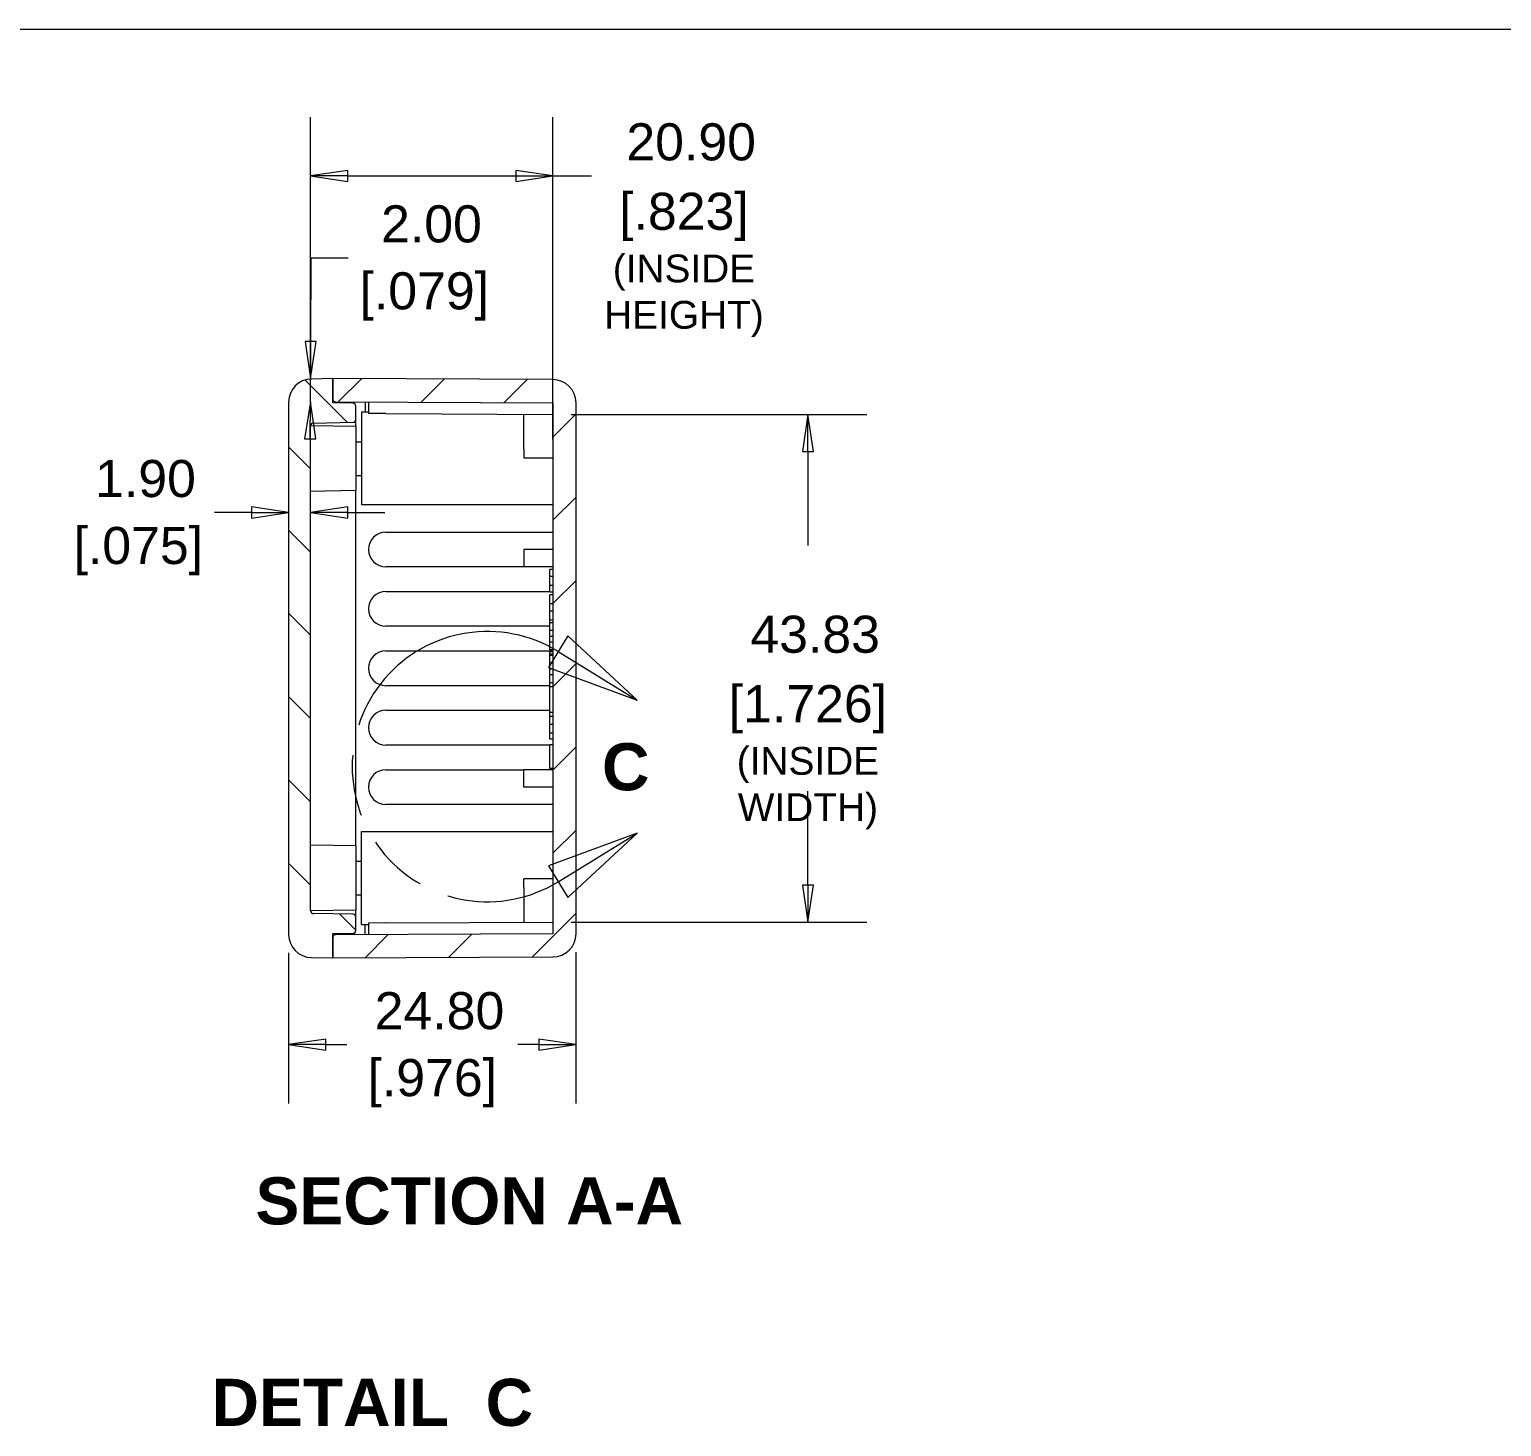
# Model space of a CAD drawing. Header units: millimetres. Extents: x 15 to 432, y 11 to 331.
# Drawn here: x 171.4 to 298.5, y 210.2 to 330.8 of the extents above; entities that cross this region are included whole.
import ezdxf

# ---------------------------------------------------------------- set-up
doc = ezdxf.new("R2010")
doc.units = ezdxf.units.MM
doc.header["$LTSCALE"] = 1.6
doc.linetypes.add('DOUBLE_DASH_CHAIN', pattern=[1.2403, 0.6614, -0.0827, 0.1654, -0.0827, 0.1654, -0.0827])
doc.layers.get('0').update_dxf_attribs({"lineweight": 25})
for name, color, linetype, lineweight in [('Detail Boundary (ANSI)', 7, 'DOUBLE_DASH_CHAIN', 9), ('Dimension (ANSI)', 7, 'Continuous', 9), ('Hatch (ANSI)', 7, 'Continuous', 9), ('Sketch Geometry (ANSI)', 7, 'Continuous', 9), ('Symbol (ANSI)', 7, 'Continuous', 9), ('Visible (ANSI)', 7, 'Continuous', 9)]:
    doc.layers.add(name, color=color, linetype=linetype, lineweight=lineweight)
doc.styles.add('Label Text (ANSI)', font='arialbd.ttf')
doc.styles.add('Note Text (ANSI)', font='arial.ttf')
doc.styles.add('Text Style20', font='arial.ttf')
doc.dimstyles.new('Default - mm (ANSI)', dxfattribs={"dimscale": 1.6, "dimtxt": 2, "dimasz": 2, "dimexe": 3.175, "dimexo": 1, "dimgap": 0.8, "dimtad": 0, "dimtih": 1, "dimtoh": 1, "dimrnd": 1e-08, "dimzin": 4, "dimdsep": 46, "dimtxsty": 'Note Text (ANSI)', "dimblk": 'Filled-1', "dimcen": 0.09, "dimdle": 10, "dimclrd": 256, "dimclre": 256, "dimclrt": 256, "dimadec": 1, "dimazin": 0, "dimtfac": 1.524, "dimtofl": 0, "dimtmove": 0, "dimatfit": 3, "dimfxl": 0, "dimtolj": 1, "dimtzin": 0, "dimlwd": -1, "dimlwe": -1, "dimarcsym": 0})

# ---------------------------------------------------------------- blocks, each defined once
blk = doc.blocks.new('Title Blocks HAMMOND')
at = {"layer": 'Sketch Geometry (ANSI)'}
blk.add_line((269.997, 206.727), (9.353, 206.727), dxfattribs=at)
at = {"layer": 'Symbol (ANSI)'}
for tag, p, height, style in [('<TITLE>_001', (231.514, 16.349), 5, 'Text Style20'), ('REV:_DD.MM.YYYY_001', (248.641, 6.925), 2, 'Note Text (ANSI)')]:
    blk.add_attdef(tag, p, '', height=height, dxfattribs=dict(at, style=style))
blk = doc.blocks.new('Filled-1')
at = {"color": 0}
for p, q in [((0, 0), (-1, 0.15)), ((-1, 0.15), (-1, -0.15)), ((-1, 0), (0, 0)), ((-1, -0.15), (0, 0))]:
    blk.add_line(p, q, dxfattribs=at)
at = {"color": 0, "flags": 128}
blk.add_lwpolyline([(-1, -0.15), (0, 0), (-1, 0.15), (-1, -0.15)], dxfattribs=at)
at = {"color": 0}
blk.add_solid([(-1, -0.15), (0, 0), (-1, 0.15), (-1, -0.15)], dxfattribs=at)
blk = doc.blocks.new('*D18')
at = {"layer": 'Defpoints', "color": 0, "transparency": 16777216}
for p in [(193.77, 252.68), (218.57, 252.73), (218.57, 243.16)]:
    blk.add_point(p, dxfattribs=at)
at = {"layer": 'Dimension (ANSI)', "transparency": 16777216}
for p, q in [((193.77, 251.08), (193.77, 238.08)), ((218.57, 251.13), (218.57, 238.08)), ((196.97, 243.16), (198.79, 243.16)), ((215.37, 243.16), (213.56, 243.16))]:
    blk.add_line(p, q, dxfattribs=at)
at = {"layer": 'Dimension (ANSI)', "transparency": 16777216, "xscale": 3.2, "yscale": 3.2, "zscale": 3.2, "rotation": 180}
blk.add_blockref('Filled-1', (193.77, 243.16), dxfattribs=at)
at = {"layer": 'Dimension (ANSI)', "transparency": 16777216, "xscale": 3.2, "yscale": 3.2, "zscale": 3.2}
blk.add_blockref('Filled-1', (218.57, 243.16), dxfattribs=at)
at = {"layer": 'Dimension (ANSI)', "transparency": 16777216, "char_height": 3.2, "attachment_point": 5, "style": 'Note Text (ANSI)'}
for s, insert in [('\\A1; 24.80', (206.17, 246.07)), ('\\A1;[.976]', (206.17, 239.83))]:
    blk.add_mtext(s, dxfattribs=dict(at, insert=insert))
blk = doc.blocks.new('*D19')
at = {"layer": 'Defpoints', "color": 0, "transparency": 16777216}
for p in [(216.57, 297.56), (216.57, 253.73), (238.59, 253.73)]:
    blk.add_point(p, dxfattribs=at)
at = {"layer": 'Dimension (ANSI)', "transparency": 16777216}
for p, q in [((218.17, 297.56), (243.67, 297.56)), ((238.59, 294.36), (238.59, 286.24)), ((238.59, 256.93), (238.59, 265.05)), ((218.17, 253.73), (243.67, 253.73))]:
    blk.add_line(p, q, dxfattribs=at)
at = {"layer": 'Dimension (ANSI)', "transparency": 16777216, "xscale": 3.2, "yscale": 3.2, "zscale": 3.2}
for p, rotation in [((238.59, 297.56), 90), ((238.59, 253.73), 270)]:
    blk.add_blockref('Filled-1', p, dxfattribs=dict(at, rotation=rotation))
at = {"layer": 'Dimension (ANSI)', "transparency": 16777216, "char_height": 3.2, "attachment_point": 5, "style": 'Note Text (ANSI)'}
for s, insert in [('\\A1; 43.83', (238.59, 278.56)), ('\\A1;[1.726]{\\P\\fArial|b0|i0;\\H2.4000;(INSIDE \\PWIDTH)}', (238.59, 267.96))]:
    blk.add_mtext(s, dxfattribs=dict(at, insert=insert))
blk = doc.blocks.new('*D20')
at = {"layer": 'Defpoints', "color": 0, "transparency": 16777216}
for p in [(216.57, 318.14), (195.67, 296.56), (216.57, 293.81)]:
    blk.add_point(p, dxfattribs=at)
at = {"layer": 'Dimension (ANSI)', "transparency": 16777216}
for p, q in [((195.67, 298.16), (195.67, 323.22)), ((216.57, 295.41), (216.57, 323.22)), ((198.87, 318.14), (213.37, 318.14)), ((216.57, 318.14), (219.91, 318.14))]:
    blk.add_line(p, q, dxfattribs=at)
at = {"layer": 'Dimension (ANSI)', "transparency": 16777216, "xscale": 3.2, "yscale": 3.2, "zscale": 3.2, "rotation": 180}
blk.add_blockref('Filled-1', (195.67, 318.14), dxfattribs=at)
at = {"layer": 'Dimension (ANSI)', "transparency": 16777216, "xscale": 3.2, "yscale": 3.2, "zscale": 3.2}
blk.add_blockref('Filled-1', (216.57, 318.14), dxfattribs=at)
at = {"layer": 'Dimension (ANSI)', "transparency": 16777216, "char_height": 3.2, "attachment_point": 5, "style": 'Note Text (ANSI)'}
for s, insert in [('\\A1; 20.90', (227.89, 321.06)), ('\\A1;[.823]{\\P\\fArial|b0|i0;\\H2.4000;(INSIDE\\PHEIGHT)}', (227.89, 310.46))]:
    blk.add_mtext(s, dxfattribs=dict(at, insert=insert))
blk = doc.blocks.new('2dDetail0')
at = {"layer": 'Detail Boundary (ANSI)', "linetype": 'Continuous'}
for p, q in [((136.173, 174.029), (135.124, 172.326)), ((139.906, 170.556), (136.173, 174.029)), ((135.649, 173.178), (139.906, 170.556)), ((135.124, 172.326), (139.906, 170.556)), ((139.906, 163.388), (135.124, 161.617)), ((135.649, 160.766), (139.906, 163.388)), ((136.173, 159.914), (139.906, 163.388)), ((135.124, 161.617), (136.173, 159.914))]:
    blk.add_line(p, q, dxfattribs=at)
at = {"layer": 'Detail Boundary (ANSI)', "linetype": 'Continuous', "flags": 128}
for points in [[(135.124, 172.326), (139.906, 170.556), (136.173, 174.029), (135.124, 172.326)], [(136.173, 159.914), (139.906, 163.388), (135.124, 161.617), (136.173, 159.914)]]:
    blk.add_lwpolyline(points, dxfattribs=at)
at = {"layer": 'Detail Boundary (ANSI)', "ltscale": 12.47513}
blk.add_arc((131.826, 166.972), 7.289, 58.37123, 301.62877, dxfattribs=at)
at = {"layer": 'Detail Boundary (ANSI)'}
for points in [[(135.124, 172.326), (139.906, 170.556), (136.173, 174.029), (135.124, 172.326)], [(136.173, 159.914), (139.906, 163.388), (135.124, 161.617), (136.173, 159.914)]]:
    blk.add_solid(points, dxfattribs=at)
at = {"layer": 'Detail Boundary (ANSI)', "insert": (138.011, 165.659), "char_height": 2.54, "attachment_point": 7, "style": 'Label Text (ANSI)'}
blk.add_mtext('C', dxfattribs=at)
blk = doc.blocks.new('*D39')
at = {"layer": 'Defpoints', "color": 0, "transparency": 16777216}
for p in [(193.77, 293.59), (195.67, 293.59), (193.77, 289.09)]:
    blk.add_point(p, dxfattribs=at)
at = {"layer": 'Dimension (ANSI)', "transparency": 16777216}
for p, q in [((190.57, 289.09), (187.37, 289.09)), ((198.87, 289.09), (202.07, 289.09))]:
    blk.add_line(p, q, dxfattribs=at)
at = {"layer": 'Dimension (ANSI)', "transparency": 16777216, "xscale": 3.2, "yscale": 3.2, "zscale": 3.2}
blk.add_blockref('Filled-1', (193.77, 289.09), dxfattribs=at)
at = {"layer": 'Dimension (ANSI)', "transparency": 16777216, "xscale": 3.2, "yscale": 3.2, "zscale": 3.2, "rotation": 180}
blk.add_blockref('Filled-1', (195.67, 289.09), dxfattribs=at)
at = {"layer": 'Dimension (ANSI)', "transparency": 16777216, "char_height": 3.2, "attachment_point": 5, "style": 'Note Text (ANSI)'}
for s, insert in [('\\A1; 1.90', (180.8, 292)), ('\\A1;[.075]', (180.8, 285.76))]:
    blk.add_mtext(s, dxfattribs=dict(at, insert=insert))
blk = doc.blocks.new('*D40')
at = {"layer": 'Defpoints', "color": 0, "transparency": 16777216}
for p in [(195.66, 300.65), (205.44, 300.61), (197.82, 298.64)]:
    blk.add_point(p, dxfattribs=at)
at = {"layer": 'Dimension (ANSI)', "transparency": 16777216}
for p, q in [((195.68, 303.85), (195.71, 311.07)), ((195.71, 311.07), (198.91, 311.07)), ((195.64, 295.45), (195.63, 292.25))]:
    blk.add_line(p, q, dxfattribs=at)
at = {"layer": 'Dimension (ANSI)', "transparency": 16777216, "xscale": 3.2, "yscale": 3.2, "zscale": 3.2}
for p, rotation in [((195.66, 300.65), 269.7499999999999), ((195.65, 298.65), 89.74999999999996)]:
    blk.add_blockref('Filled-1', p, dxfattribs=dict(at, rotation=rotation))
at = {"layer": 'Dimension (ANSI)', "transparency": 16777216, "char_height": 3.2, "attachment_point": 5, "style": 'Note Text (ANSI)'}
for s, insert in [('\\A1; 2.00', (205.48, 313.98)), ('\\A1;[.079]', (205.48, 307.74))]:
    blk.add_mtext(s, dxfattribs=dict(at, insert=insert))

msp = doc.modelspace()

# ---------------------------------------------------------------- hatches: boundary and pattern name
at = {"layer": 'Hatch (ANSI)'}
h = msp.add_hatch(dxfattribs=at)
h.set_pattern_fill('ANSI31', color=256, scale=40.64, angle=90.00021, style=0)
h.set_pattern_definition([(135.0002, (0, 0), (-3.59209, -3.592116), [])])
edge = h.paths.add_edge_path()
edge.add_ellipse((195.775, 252.675), major_axis=(0, -2), ratio=1, start_angle=270, end_angle=359)
edge.add_line((195.74, 250.675), (197.575, 250.643))
edge.add_line((197.575, 250.643), (197.575, 252.394))
edge.add_line((197.575, 252.394), (197.575, 252.743))
edge.add_line((197.575, 252.743), (199.329, 252.774))
edge.add_ellipse((199.325, 253.024), major_axis=(0.25, 0.004), ratio=1, start_angle=270, end_angle=359)
edge.add_line((199.575, 253.024), (199.575, 254.163))
edge.add_ellipse((199.325, 254.163), major_axis=(0, 0.25), ratio=1, start_angle=270, end_angle=359)
edge.add_line((199.329, 254.413), (195.92, 254.472))
edge.add_ellipse((195.925, 254.722), major_axis=(-0.25, 0.004), ratio=1, start_angle=1, end_angle=90, ccw=False)
edge.add_line((195.675, 254.722), (195.675, 296.564))
edge.add_ellipse((195.925, 296.564), major_axis=(0, 0.25), ratio=1, start_angle=1, end_angle=90, ccw=False)
edge.add_line((195.92, 296.814), (199.329, 296.874))
edge.add_ellipse((199.325, 297.124), major_axis=(0.25, 0.004), ratio=1, start_angle=270, end_angle=359)
edge.add_line((199.575, 297.124), (199.575, 298.263))
edge.add_ellipse((199.325, 298.263), major_axis=(0, 0.25), ratio=1, start_angle=270, end_angle=359)
edge.add_line((199.329, 298.513), (197.575, 298.543))
edge.add_line((197.575, 298.543), (197.575, 298.892))
edge.add_line((197.575, 298.892), (197.575, 300.643))
edge.add_line((197.575, 300.643), (195.74, 300.611))
edge.add_ellipse((195.775, 298.612), major_axis=(-2, -0.035), ratio=1, start_angle=270, end_angle=359)
edge.add_line((193.775, 298.612), (193.775, 252.675))
h = msp.add_hatch(dxfattribs=at)
h.set_pattern_fill('ANSI31', color=256, scale=40.64, style=0)
h.set_pattern_definition([(45, (0, 0), (-3.5921, 3.5921), [])])
edge = h.paths.add_edge_path()
edge.add_ellipse((216.575, 298.56), major_axis=(0, 2), ratio=1, start_angle=270, end_angle=359.75)
edge.add_line((216.583, 300.56), (197.575, 300.643))
edge.add_line((197.575, 300.643), (197.575, 298.892))
edge.add_ellipse((197.825, 298.892), major_axis=(0, -0.25), ratio=1, start_angle=270, end_angle=359.75)
edge.add_line((197.824, 298.642), (216.575, 298.56))
edge.add_line((216.575, 298.56), (216.575, 252.726))
edge.add_line((216.575, 252.726), (197.824, 252.644))
edge.add_ellipse((197.825, 252.394), major_axis=(-0.25, -0.001), ratio=1, start_angle=270, end_angle=359.75)
edge.add_line((197.575, 252.394), (197.575, 250.643))
edge.add_line((197.575, 250.643), (216.583, 250.726))
edge.add_ellipse((216.575, 252.726), major_axis=(2, 0.009), ratio=1, start_angle=270, end_angle=359.75)
edge.add_line((218.575, 252.726), (218.575, 298.56))

# ---------------------------------------------------------------- linework, layer by layer
at = {"layer": 'Visible (ANSI)'}
for p, q in [((197.575, 300.643), (195.74, 300.611)), ((216.583, 300.56), (197.575, 300.643)), ((197.575, 300.643), (197.575, 298.892)), ((197.575, 298.543), (197.575, 300.643)), ((193.775, 298.612), (193.775, 252.675)), ((197.824, 298.642), (216.575, 298.56)), ((200.375, 298.631), (200.375, 297.743)), ((200.675, 298.63), (200.67, 297.63)), ((199.329, 298.513), (197.575, 298.543)), ((199.575, 297.124), (199.575, 298.263)), ((200.075, 297.743), (200.075, 289.743)), ((200.671, 297.743), (200.075, 297.743)), ((202.17, 297.623), (200.67, 297.63)), ((202.17, 297.623), (216.575, 297.56)), ((214.075, 294.56), (214.075, 297.571)), ((216.575, 298.56), (216.575, 252.726)), ((218.575, 252.726), (218.575, 298.56)), ((199.575, 296.508), (195.675, 296.576)), ((195.675, 254.722), (195.675, 296.564)), ((195.92, 296.814), (199.329, 296.874)), ((199.575, 296.508), (199.575, 297.124)), ((199.575, 296.508), (199.575, 290.978)), ((199.575, 295.198), (200.075, 295.198)), ((214.075, 294.56), (214.075, 293.81)), ((214.075, 293.81), (216.575, 293.81)), ((199.575, 292.288), (200.075, 292.288)), ((199.575, 290.978), (195.675, 290.91)), ((199.575, 260.308), (199.575, 290.978)), ((216.575, 289.743), (200.075, 289.743)), ((202.17, 287.393), (216.575, 287.393)), ((216.575, 285.893), (214.075, 285.893)), ((214.075, 285.893), (214.075, 284.393)), ((214.075, 284.393), (202.17, 284.393)), ((216.575, 284.393), (214.075, 284.393)), ((216.325, 283.579), (216.325, 284.156)), ((216.575, 284.156), (216.325, 284.156)), ((216.325, 282.794), (216.325, 283.579)), ((216.575, 283.579), (216.325, 283.579)), ((202.17, 282.268), (216.325, 282.268)), ((216.325, 282.216), (216.325, 282.794)), ((216.575, 282.794), (216.325, 282.794)), ((216.575, 282.216), (216.325, 282.216)), ((216.325, 281.21), (216.325, 281.987)), ((216.575, 281.987), (216.325, 281.987)), ((216.325, 280.58), (216.325, 281.21)), ((216.575, 281.21), (216.325, 281.21)), ((216.325, 279.803), (216.325, 280.58)), ((216.575, 280.58), (216.325, 280.58)), ((216.575, 279.803), (216.325, 279.803)), ((216.325, 279.573), (216.325, 279.803)), ((216.325, 278.908), (216.325, 279.573)), ((216.575, 279.573), (216.325, 279.573)), ((216.325, 279.268), (202.17, 279.268)), ((216.325, 278.397), (216.325, 278.908)), ((216.575, 278.908), (216.325, 278.908)), ((216.325, 277.89), (216.325, 278.397)), ((216.575, 278.397), (216.325, 278.397)), ((202.17, 277.143), (216.575, 277.143)), ((216.325, 277.225), (216.325, 277.89)), ((216.575, 277.89), (216.325, 277.89)), ((216.575, 277.225), (216.325, 277.225)), ((216.325, 276.86), (216.325, 277.077)), ((216.575, 277.077), (216.325, 277.077)), ((216.325, 276.748), (216.325, 276.86)), ((216.575, 276.86), (216.325, 276.86)), ((216.325, 276.082), (216.325, 276.748)), ((216.575, 276.748), (216.325, 276.748)), ((216.325, 275.572), (216.325, 276.082)), ((216.575, 276.082), (216.325, 276.082)), ((216.325, 275.065), (216.325, 275.572)), ((216.575, 275.572), (216.325, 275.572)), ((216.325, 274.399), (216.325, 275.065)), ((216.575, 275.065), (216.325, 275.065)), ((216.325, 274.143), (202.17, 274.143)), ((216.575, 274.399), (216.325, 274.399)), ((216.325, 274.393), (216.325, 274.399)), ((216.325, 274.056), (216.325, 274.393)), ((216.575, 274.393), (216.325, 274.393)), ((216.325, 272.944), (216.325, 274.056)), ((216.575, 274.056), (216.325, 274.056)), ((202.17, 272.018), (216.325, 272.018)), ((216.325, 271.829), (216.325, 272.944)), ((216.325, 271.821), (216.325, 271.829)), ((216.575, 271.829), (216.325, 271.829)), ((216.325, 271.486), (216.325, 271.821)), ((216.575, 271.821), (216.325, 271.821)), ((216.325, 270.778), (216.325, 271.486)), ((216.575, 271.486), (216.325, 271.486)), ((216.325, 270.043), (216.325, 270.778)), ((216.575, 270.778), (216.325, 270.778)), ((216.325, 269.516), (216.325, 270.043)), ((216.575, 270.043), (216.325, 270.043)), ((216.575, 269.516), (216.325, 269.516)), ((216.325, 269.018), (202.17, 269.018)), ((216.325, 268.336), (216.325, 269.048)), ((216.575, 269.048), (216.325, 269.048)), ((216.325, 267.484), (216.325, 268.336)), ((202.17, 266.893), (214.075, 266.893)), ((216.575, 266.893), (214.075, 266.893)), ((214.075, 265.393), (214.075, 266.893)), ((216.325, 266.996), (216.325, 267.484)), ((216.575, 266.996), (216.325, 266.996)), ((216.575, 265.393), (214.075, 265.393)), ((216.575, 263.893), (202.17, 263.893)), ((200.075, 253.543), (200.075, 261.543)), ((200.075, 261.543), (216.575, 261.543)), ((199.575, 260.308), (195.675, 260.376)), ((199.575, 260.308), (199.575, 254.778)), ((199.575, 258.998), (200.075, 258.998)), ((214.075, 256.726), (214.075, 257.476)), ((216.575, 257.476), (214.075, 257.476)), ((214.075, 256.726), (214.075, 253.715)), ((199.575, 256.088), (200.075, 256.088)), ((199.575, 254.778), (195.675, 254.71)), ((199.329, 254.413), (195.92, 254.472)), ((199.575, 254.163), (199.575, 254.778)), ((199.575, 253.024), (199.575, 254.163)), ((200.075, 253.543), (200.671, 253.543)), ((200.375, 252.656), (200.375, 253.543)), ((202.17, 253.663), (200.67, 253.657)), ((200.67, 253.657), (200.675, 252.657)), ((202.17, 253.663), (216.575, 253.726)), ((197.575, 252.743), (199.329, 252.774)), ((197.575, 250.643), (197.575, 252.743)), ((197.575, 252.394), (197.575, 250.643)), ((216.575, 252.726), (197.824, 252.644)), ((195.74, 250.675), (197.575, 250.643)), ((197.575, 250.643), (216.583, 250.726))]:
    msp.add_line(p, q, dxfattribs=at)
for centre, radius, start, end in [((195.775, 298.612), 2, 91, 180), ((216.575, 298.56), 2, 0, 89.75), ((197.825, 298.892), 0.25, 180, 269.75), ((199.325, 298.263), 0.25, 0, 89), ((195.925, 296.564), 0.25, 91, 180), ((199.325, 297.124), 0.25, 271, 0), ((195.925, 254.722), 0.25, 180, 269), ((199.325, 254.163), 0.25, 0, 89), ((199.325, 253.024), 0.25, 271, 0), ((195.775, 252.675), 2, 180, 269), ((197.825, 252.394), 0.25, 90.25, 180), ((216.575, 252.726), 2, 270.25, 0)]:
    msp.add_arc(centre, radius, start, end, dxfattribs=at)
for centre in [(202.17, 285.893), (202.17, 280.768), (202.17, 275.643), (202.17, 270.518), (202.17, 265.393)]:
    msp.add_ellipse(centre, major_axis=(0, -1.5), ratio=0.9999905, start_param=3.1415927, end_param=6.2831853, dxfattribs=at)

# ---------------------------------------------------------------- block references
at = {"xscale": 1.6, "yscale": 1.6, "zscale": 1.6}
msp.add_blockref('Title Blocks HAMMOND', (-0.398, 0.02), dxfattribs=at)
at = {"layer": 'Detail Boundary (ANSI)', "xscale": 1.6, "yscale": 1.6, "zscale": 1.6}
msp.add_blockref('2dDetail0', (0, 0), dxfattribs=at)

# ---------------------------------------------------------------- texts
at = {"layer": 'Symbol (ANSI)', "char_height": 4.064, "attachment_point": 7, "style": 'Label Text (ANSI)'}
for s, insert in [('SECTION A-A', (190.913, 227.586)), ('DETAIL  C', (187.117, 210.196))]:
    msp.add_mtext(s, dxfattribs=dict(at, insert=insert))

# ---------------------------------------------------------------- dimensions: what is measured, and where the dimension line sits
at = {"layer": 'Dimension (ANSI)'}
for base, p1, p2, angle, text, override, picture, middle in [((216.575, 318.142), (195.675, 296.564), (216.575, 293.81), 180, ' <>\\X[.823]{\\P\\fArial|b0|i0;\\H2.4000;(INSIDE\\PHEIGHT)}', {"dimgap": 0.8, "dimtih": 0, "dimtoh": 0, "dimdec": 2, "dimpost": '\\X', "dimtol": 0, "dimlim": 0, "dimtp": 0, "dimtm": 0, "dimtdec": 2, "dimatfit": 2}, '*D20', (227.89, 318.142)), ((195.664, 300.652), (197.824, 298.642), (205.439, 300.609), 269.75, ' <>\\X[.079]', {"dimgap": 0.8, "dimdec": 2, "dimpost": '\\X', "dimse1": 1, "dimse2": 1, "dimtol": 0, "dimlim": 0, "dimtp": 0, "dimtm": 0, "dimtdec": 2, "dimatfit": 1}, '*D40', (205.485, 311.069)), ((238.592, 253.726), (216.575, 297.56), (216.575, 253.726), 90, ' <>\\X[1.726]{\\P\\fArial|b0|i0;\\H2.4000;(INSIDE \\PWIDTH)}', {"dimgap": 0.8, "dimdec": 2, "dimpost": '\\X', "dimtol": 0, "dimlim": 0, "dimtp": 0, "dimtm": 0, "dimtdec": 2, "dimatfit": 1}, '*D19', (238.592, 275.643)), ((218.575, 243.158), (193.775, 252.675), (218.575, 252.726), 180, ' <>\\X[.976]', {"dimgap": 0.8, "dimtih": 0, "dimtoh": 0, "dimdec": 2, "dimpost": '\\X', "dimtol": 0, "dimlim": 0, "dimtp": 0, "dimtm": 0, "dimtdec": 2, "dimatfit": 1}, '*D18', (206.175, 243.158))]:
    dim = msp.add_linear_dim(base=base, p1=p1, p2=p2, angle=angle, text=text, dimstyle='Default - mm (ANSI)', override=override, dxfattribs=at)
    dim.commit()
    dim.dimension.update_dxf_attribs({"geometry": picture, "text_midpoint": middle, "dimtype": 160})
dim = msp.add_linear_dim(base=(193.775, 289.09), p1=(195.675, 293.587), p2=(193.775, 293.587), text=' <>\\X[.075]', dimstyle='Default - mm (ANSI)', override={"dimgap": 0.8, "dimtih": 0, "dimtoh": 0, "dimdec": 2, "dimpost": '\\X', "dimse1": 1, "dimse2": 1, "dimtol": 0, "dimlim": 0, "dimtp": 0, "dimtm": 0, "dimtdec": 2, "dimatfit": 1}, dxfattribs=at)
dim.commit()
dim.dimension.update_dxf_attribs({"geometry": '*D39', "text_midpoint": (180.799, 289.09), "dimtype": 160})

doc.saveas('drawing.dxf')
